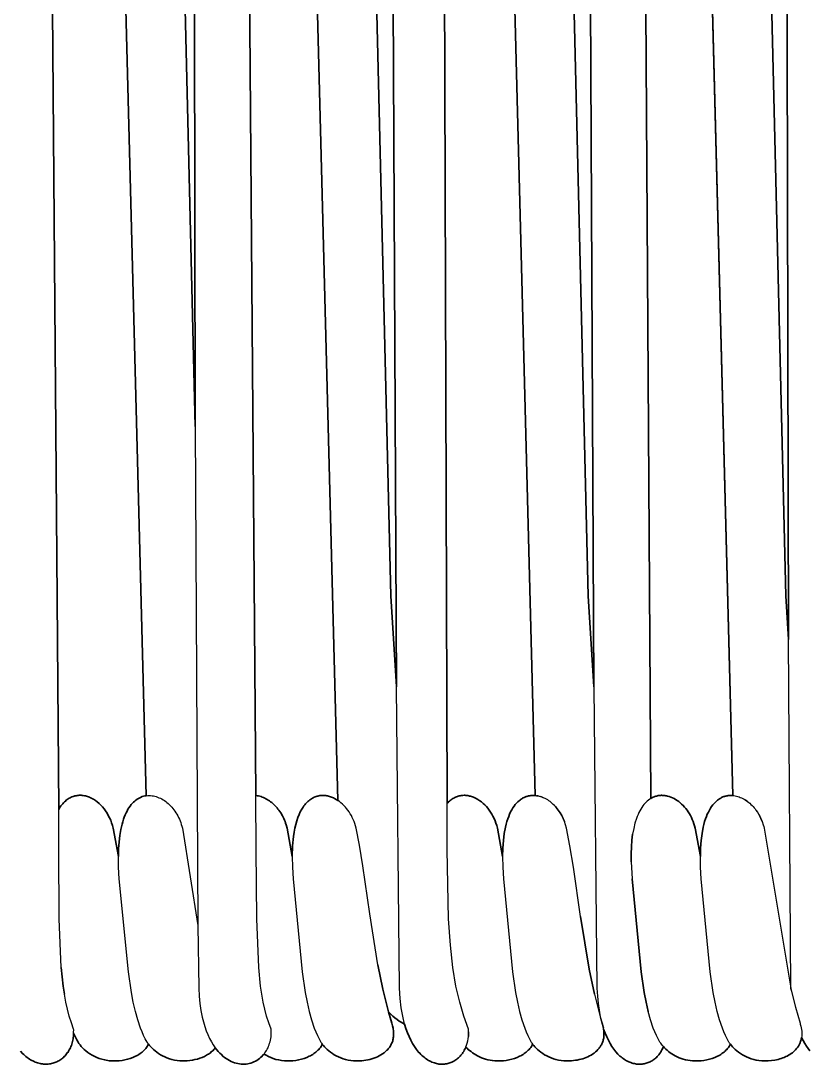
# Model space of a CAD drawing. Header units: millimetres. Extents: x 0 to 1881, y -1115 to 723.
# Drawn here: x 1230.1 to 1306, y -1089.4 to -989 of the extents above; entities that cross this region are included whole.
import ezdxf

# ---------------------------------------------------------------- set-up
doc = ezdxf.new("R2010")
doc.units = ezdxf.units.MM
doc.layers.add('Blocks', color=7, linetype='Continuous')
doc.layers.add('Blocks$Inner', color=7, linetype='Continuous', lineweight=25, true_color=0x007f00)
doc.layers.add('Blocks$Outline', color=7, linetype='Continuous', lineweight=35, true_color=0xff3f3f)

# ---------------------------------------------------------------- blocks, each defined once
blk = doc.blocks.new('PK4 Lounge Chair Top')
at = {"layer": 'Blocks$Inner'}
for p, q in [((132.32, 5.72), (142.12, -373.02)), ((90.36, -337.5), (90.59, -385.55))]:
    blk.add_line(p, q, dxfattribs=at)
for points in [[(80.86, 57.42), (90.36, -337.5), (90.21, -257.04), (89.03, -172.26), (87.07, 57.22)], [(110.52, -395.02), (110.33, -394.27), (110.18, -393.45), (110.08, -392.55), (110.02, -391.57), (109.72, -362.55), (109.23, -257.04), (107.89, 58.69), (108.03, 58.91), (108.16, 59.16), (108.29, 59.42), (108.41, 59.69), (108.52, 59.99), (108.63, 60.3), (108.83, 60.98), (109, 61.74), (109.14, 62.58), (109.25, 63.5), (109.32, 64.5), (109.69, 83.69)], [(126.18, 57.63), (128.24, -257.04), (128.73, -362.55), (129.03, -391.57), (129.08, -392.33), (129.15, -393.04), (129.24, -393.7), (129.36, -394.32), (129.55, -394.94), (129.58, -395.04), (129.64, -395.28), (129.66, -395.39)], [(111.48, 76.33), (113.88, -16.62), (123.1, -373.02), (122.96, -373.01)], [(147.48, -358.01), (147.26, -257.04), (146.08, -172.26), (144.39, 57.15), (144.25, 81.43), (144.25, 81.63), (144.27, 81.81), (144.29, 81.98), (144.33, 82.15), (144.37, 82.3), (144.4, 82.38), (144.42, 82.45), (144.45, 82.52), (144.48, 82.59), (144.52, 82.66), (144.48, 82.59), (144.45, 82.52), (144.42, 82.45), (144.4, 82.38), (144.37, 82.3)], [(85.64, -373.04), (74.27, 66.45), (74.02, 76.33), (74, 77), (74.01, 77.31), (74.03, 77.62), (74.06, 77.91), (74.1, 78.19), (74.15, 78.47), (74.21, 78.73), (74.26, 78.95), (74.32, 79.16), (74.39, 79.36), (74.46, 79.55), (74.54, 79.74)], [(132.04, 79.45), (132.04, 79.22), (132.32, 5.72), (132.99, -175.59), (134.24, -373.3), (134.12, -373.37), (134.01, -373.46), (133.89, -373.55), (133.78, -373.65), (133.67, -373.77), (133.56, -373.89)], [(92.48, 77.68), (92.45, 77.25), (92.45, 76.8), (92.46, 76.33), (93.08, 52.36), (104.1, -373.5), (103.93, -373.39), (103.75, -373.3), (103.66, -373.25), (103.57, -373.21), (103.47, -373.17), (103.38, -373.14), (103.29, -373.11), (103.2, -373.09), (103.1, -373.06), (103.01, -373.05), (102.92, -373.03), (102.82, -373.02), (102.73, -373.02), (102.63, -373.01), (102.54, -373.02)], [(73.52, -397.63), (73.73, -397.85), (73.83, -397.96), (73.94, -398.05), (74.05, -398.15), (74.16, -398.23), (74.27, -398.31), (74.38, -398.39), (74.49, -398.46), (74.6, -398.52), (74.72, -398.58), (74.83, -398.64), (74.95, -398.68), (75.06, -398.73), (75.17, -398.76), (75.29, -398.8), (75.4, -398.82), (75.52, -398.84), (75.63, -398.86), (75.74, -398.87), (75.86, -398.88), (75.97, -398.88), (76.08, -398.88), (76.19, -398.87), (76.3, -398.86), (76.41, -398.85), (76.51, -398.82), (76.62, -398.8), (76.72, -398.77), (76.82, -398.73), (76.93, -398.69), (77.02, -398.65), (77.12, -398.6), (77.22, -398.55), (77.31, -398.5), (77.4, -398.44), (77.49, -398.37), (77.57, -398.3), (77.66, -398.23), (77.74, -398.15), (77.82, -398.07), (77.89, -397.99), (77.96, -397.9), (78.03, -397.81), (78.1, -397.72), (78.16, -397.62), (78.22, -397.52), (78.28, -397.41), (78.33, -397.3), (78.38, -397.19), (78.42, -397.08), (78.46, -396.96), (78.5, -396.84), (78.53, -396.71), (78.56, -396.58), (78.58, -396.45), (78.6, -396.32), (78.62, -396.18), (78.63, -396.04), (78.63, -395.9), (78.64, -395.72), (78.65, -395.63), (78.65, -395.58), (78.64, -395.53), (78.42, -394.9), (78.22, -394.26), (78.04, -393.6), (77.89, -392.9), (77.75, -392.16), (77.63, -391.36), (77.45, -389.57), (77.26, -384.9), (77.22, -378.26), (77.2, -374.36), (75.63, -175.59)], [(128.73, -362.55), (128.21, -353.79), (118.31, 57.72), (118.21, 57.8), (118.11, 57.89), (118.01, 57.99), (117.92, 58.09), (117.82, 58.2), (117.73, 58.31), (117.54, 58.55), (117.36, 58.82), (117.19, 59.12), (117.02, 59.43), (117.19, 59.12), (117.36, 58.82), (117.54, 58.55)], [(109.72, -362.55), (109.19, -353.79), (99.3, 57.42), (99.19, 57.47), (99.07, 57.54)], [(147.75, -391.75), (147.73, -391.57), (147.48, -358.01), (147.22, -353.79), (137.34, 57.23)], [(96.77, -392.16), (96.65, -391.36), (96.47, -389.57), (96.28, -384.9), (96.23, -378.26), (96.2, -373.03), (94.65, -175.59), (93.08, 52.36)], [(113.88, -16.62), (113.98, -175.59), (114.6, -373.79)], [(78.58, -373.11), (78.48, -373.15), (78.39, -373.19), (78.29, -373.24), (78.2, -373.29), (78.11, -373.35), (78.02, -373.41), (77.93, -373.48), (77.84, -373.55), (77.75, -373.63), (77.67, -373.72), (77.59, -373.81), (77.5, -373.91), (77.42, -374.01), (77.35, -374.12), (77.27, -374.24), (77.2, -374.36)], [(77.93, -373.48), (77.84, -373.55), (77.75, -373.63)], [(79.07, -373.01), (79.17, -373), (79.27, -373), (79.17, -373), (79.07, -373.01), (78.97, -373.02), (78.87, -373.04), (78.77, -373.06), (78.68, -373.08), (78.58, -373.11), (78.48, -373.15), (78.39, -373.19)], [(79.27, -373), (79.37, -373), (79.47, -373.01), (79.57, -373.02), (79.67, -373.04), (79.77, -373.06)], [(79.57, -373.02), (79.67, -373.04), (79.77, -373.06), (79.87, -373.09), (79.96, -373.12), (80.06, -373.15), (80.16, -373.19), (80.26, -373.23), (80.35, -373.28), (80.45, -373.33), (80.54, -373.38), (80.73, -373.5), (80.91, -373.63), (81.09, -373.78), (81.26, -373.94)], [(81.72, -374.5), (81.57, -374.3), (81.42, -374.12), (81.26, -373.94), (81.09, -373.78), (80.91, -373.63), (80.73, -373.5), (80.54, -373.38), (80.35, -373.28)], [(83.97, -374.19), (84.07, -374.04), (84.18, -373.9), (84.29, -373.78), (84.4, -373.66), (84.52, -373.55), (84.63, -373.46), (84.75, -373.37), (84.88, -373.3), (85, -373.23), (85.13, -373.17), (85.25, -373.12), (85.38, -373.09), (85.51, -373.06), (85.64, -373.04), (85.78, -373.02), (85.92, -373.02), (86.05, -373.02), (86.19, -373.04), (86.33, -373.06), (86.46, -373.09), (86.6, -373.13)], [(84.88, -373.3), (85, -373.23), (85.13, -373.17), (85.19, -373.15), (85.25, -373.12)], [(86.33, -373.06), (86.46, -373.09), (86.6, -373.13), (86.73, -373.17), (86.86, -373.23), (87, -373.29), (87.13, -373.35), (87.26, -373.43), (87.38, -373.51)], [(87.13, -373.35), (87.26, -373.43), (87.38, -373.51), (87.51, -373.6), (87.63, -373.7), (87.75, -373.8), (87.87, -373.91), (87.98, -374.02), (88.09, -374.14), (88.2, -374.27), (88.3, -374.4), (88.4, -374.53), (88.49, -374.68), (88.58, -374.82), (88.66, -374.97), (88.74, -375.13), (88.82, -375.29), (88.89, -375.46), (88.95, -375.63), (89.01, -375.8)], [(96.2, -373.03), (96.33, -373.04), (96.45, -373.06), (96.57, -373.09), (96.69, -373.13), (96.81, -373.17), (96.93, -373.22), (97.04, -373.27), (97.16, -373.33), (97.28, -373.39), (97.39, -373.46), (97.5, -373.54), (97.61, -373.62), (97.72, -373.7), (97.61, -373.62), (97.5, -373.54)], [(96.69, -373.13), (96.57, -373.09), (96.45, -373.06)], [(97.16, -373.33), (97.04, -373.27), (96.93, -373.22)], [(102.92, -373.03), (102.82, -373.02), (102.73, -373.02), (102.63, -373.01), (102.54, -373.02), (102.45, -373.02), (102.36, -373.03), (102.26, -373.05), (102.17, -373.07), (102.08, -373.09), (101.99, -373.12), (101.9, -373.15), (101.81, -373.19), (101.72, -373.23), (101.63, -373.28), (101.55, -373.33), (101.46, -373.39), (101.38, -373.45), (101.29, -373.52), (101.21, -373.59), (101.13, -373.67), (101.05, -373.75), (100.97, -373.83), (100.9, -373.93), (100.82, -374.02), (100.75, -374.13), (100.61, -374.35), (100.47, -374.59), (100.35, -374.86), (100.23, -375.15)], [(103.2, -373.09), (103.1, -373.06), (103.01, -373.05)], [(105.17, -374.6), (105.06, -374.44), (104.93, -374.28), (104.81, -374.13), (104.67, -373.99), (104.54, -373.85), (104.39, -373.73), (104.25, -373.61), (104.1, -373.5)], [(107.95, -389.31), (108.42, -391.67), (108.96, -393.85), (109.18, -394.07), (109.39, -394.27), (109.59, -394.44), (109.79, -394.6), (109.98, -394.73), (110.17, -394.84), (110.35, -394.94), (110.52, -395.02), (110.65, -395.45), (110.79, -395.86), (110.95, -396.23), (111.12, -396.58), (111.29, -396.9), (111.47, -397.2), (111.67, -397.47), (111.87, -397.72), (111.97, -397.83), (112.07, -397.94), (112.17, -398.04), (112.28, -398.13), (112.39, -398.22), (112.49, -398.31), (112.6, -398.38), (112.71, -398.46), (112.82, -398.52), (112.93, -398.58), (113.04, -398.64), (113.15, -398.69), (113.27, -398.73), (113.38, -398.77), (113.49, -398.8), (113.6, -398.83), (113.71, -398.85), (113.82, -398.87), (113.93, -398.88), (114.04, -398.88), (114.15, -398.89), (114.26, -398.88), (114.36, -398.87), (114.47, -398.86), (114.58, -398.84), (114.68, -398.82), (114.78, -398.79), (114.88, -398.76), (114.98, -398.72), (115.08, -398.68), (115.18, -398.64), (115.27, -398.59), (115.36, -398.53), (115.45, -398.47), (115.54, -398.41), (115.62, -398.34), (115.71, -398.27), (115.79, -398.19), (115.86, -398.11), (115.94, -398.03), (116.01, -397.94), (116.08, -397.85), (116.14, -397.76), (116.21, -397.66), (116.26, -397.55), (116.32, -397.45), (116.37, -397.34), (116.42, -397.22), (116.49, -397.04), (116.55, -396.85), (116.6, -396.65), (116.64, -396.44), (116.66, -396.22), (116.68, -396), (116.68, -395.77), (116.67, -395.53), (116.22, -394.26), (115.82, -392.9), (115.46, -391.36), (115.17, -389.57), (114.93, -387.44), (114.76, -384.9), (114.61, -378.26), (114.6, -373.79), (114.68, -373.71), (114.76, -373.63), (114.84, -373.56), (114.92, -373.49), (115, -373.42)], [(115.6, -373.11), (115.51, -373.14), (115.43, -373.18), (115.34, -373.22), (115.25, -373.26), (115.17, -373.31), (115.08, -373.36), (115, -373.42), (114.92, -373.49), (114.84, -373.56), (114.76, -373.63), (114.68, -373.71)], [(115.43, -373.18), (115.51, -373.14), (115.6, -373.11), (115.69, -373.08), (115.78, -373.06), (115.87, -373.04), (115.96, -373.02), (116.05, -373.01), (116.14, -373.01), (116.24, -373), (116.33, -373), (116.42, -373.01), (116.51, -373.02), (116.6, -373.03), (116.69, -373.05), (116.78, -373.07), (116.87, -373.09), (116.97, -373.12)], [(116.51, -373.02), (116.6, -373.03), (116.69, -373.05)], [(119.39, -375.92), (119.31, -375.68), (119.23, -375.45), (119.13, -375.23), (119.03, -375.02), (118.92, -374.81), (118.8, -374.62), (118.67, -374.43), (118.53, -374.25), (118.39, -374.08), (118.24, -373.93), (118.08, -373.78), (117.92, -373.64), (117.75, -373.52), (117.58, -373.41), (117.41, -373.31), (117.23, -373.22), (117.15, -373.19), (117.06, -373.15), (116.97, -373.12), (116.87, -373.09), (116.78, -373.07)], [(117.06, -373.15), (117.23, -373.22), (117.41, -373.31)], [(120.94, -374.22), (121.06, -374.06), (121.17, -373.9), (121.29, -373.76), (121.42, -373.64), (121.55, -373.52), (121.61, -373.47), (121.68, -373.42), (121.75, -373.37), (121.81, -373.33), (121.88, -373.29), (121.81, -373.33), (121.68, -373.42)], [(122.09, -373.18), (122.02, -373.21), (121.95, -373.25), (122.02, -373.21), (122.09, -373.18), (122.16, -373.15), (122.23, -373.13), (122.3, -373.1), (122.37, -373.08), (122.45, -373.06), (122.52, -373.05), (122.59, -373.04), (122.66, -373.03), (122.74, -373.02), (122.81, -373.02), (122.88, -373.01), (122.96, -373.01), (123.03, -373.02), (123.1, -373.02), (123.23, -373.04), (123.35, -373.06), (123.47, -373.09), (123.35, -373.06), (123.23, -373.04)], [(123.47, -373.09), (123.59, -373.12), (123.71, -373.16), (123.83, -373.21)], [(124.94, -373.98), (125.04, -374.09), (124.94, -373.98), (124.84, -373.88), (124.74, -373.79), (124.63, -373.7), (124.52, -373.61), (124.41, -373.53), (124.3, -373.45), (124.18, -373.38), (124.07, -373.32), (123.95, -373.26), (123.83, -373.21), (123.71, -373.16), (123.59, -373.12)], [(124.41, -373.53), (124.3, -373.45), (124.18, -373.38)], [(133.78, -373.65), (133.67, -373.77), (133.56, -373.89), (133.46, -374.02), (133.36, -374.16), (133.26, -374.32), (133.17, -374.48), (133.08, -374.66), (133, -374.84), (132.92, -375.04), (132.84, -375.24), (132.7, -375.69), (132.58, -376.19), (132.48, -376.73), (132.41, -377.32), (132.36, -377.96), (132.33, -378.65), (132.34, -379.39), (132.43, -381.03), (133.3, -389.99), (133.6, -391.98), (133.77, -392.92), (133.97, -393.8), (133.77, -392.92), (133.6, -391.98), (133.3, -389.99), (132.43, -381.03)], [(134.55, -373.14), (134.47, -373.18), (134.39, -373.21), (134.32, -373.25), (134.24, -373.3), (134.12, -373.37), (134.01, -373.46)], [(135.43, -373.01), (135.35, -373.01), (135.27, -373), (135.18, -373.01), (135.1, -373.01), (135.02, -373.02), (134.94, -373.03), (134.86, -373.05), (134.78, -373.07), (134.71, -373.09), (134.63, -373.12), (134.55, -373.14), (134.47, -373.18), (134.39, -373.21), (134.32, -373.25)], [(136.15, -373.17), (135.99, -373.12), (135.83, -373.07), (135.75, -373.05), (135.67, -373.04), (135.59, -373.02), (135.51, -373.02), (135.43, -373.01), (135.35, -373.01), (135.27, -373)], [(137.06, -373.72), (136.92, -373.61), (136.77, -373.5), (136.62, -373.4), (136.47, -373.32), (136.31, -373.24), (136.15, -373.17), (135.99, -373.12), (135.83, -373.07)], [(136.77, -373.5), (136.92, -373.61), (137.06, -373.72), (137.2, -373.85), (137.34, -373.98), (137.47, -374.13), (137.6, -374.28), (137.72, -374.44), (137.83, -374.6), (137.94, -374.77), (138.04, -374.95), (138.14, -375.14), (138.22, -375.33), (138.3, -375.53), (138.38, -375.74), (138.44, -375.95), (138.49, -376.16), (139, -378.89)], [(139.87, -374.42), (139.98, -374.24), (140.09, -374.08), (140.21, -373.92), (140.33, -373.78), (140.39, -373.71), (140.45, -373.65), (140.58, -373.53), (140.64, -373.48), (140.71, -373.43), (140.77, -373.38), (140.84, -373.34), (140.91, -373.3)], [(140.33, -373.78), (140.45, -373.65), (140.58, -373.53), (140.64, -373.48), (140.71, -373.43), (140.77, -373.38), (140.84, -373.34), (140.91, -373.3), (140.97, -373.26), (141.04, -373.22), (141.11, -373.19), (141.18, -373.16), (141.25, -373.13), (141.32, -373.11), (141.39, -373.09), (141.47, -373.07), (141.54, -373.05), (141.61, -373.04), (141.68, -373.03), (141.75, -373.02), (141.83, -373.02), (141.9, -373.01), (141.97, -373.01)], [(141.47, -373.07), (141.54, -373.05), (141.61, -373.04), (141.68, -373.03), (141.83, -373.02), (141.9, -373.01), (141.97, -373.01), (142.12, -373.02), (142.24, -373.03), (142.36, -373.05), (142.49, -373.08), (142.61, -373.11), (142.73, -373.15), (142.85, -373.2), (142.97, -373.25), (143.09, -373.31), (143.21, -373.37), (143.32, -373.44), (143.44, -373.52), (143.55, -373.6), (143.66, -373.68), (143.77, -373.77), (143.87, -373.87), (143.98, -373.97), (144.08, -374.08), (144.17, -374.19), (144.27, -374.3), (144.36, -374.42), (144.53, -374.67), (144.61, -374.81), (144.69, -374.94), (144.76, -375.08), (144.83, -375.23), (144.9, -375.37), (144.96, -375.53), (144.83, -375.23), (144.69, -374.94)], [(142.61, -373.11), (142.73, -373.15), (142.85, -373.2), (142.97, -373.25)], [(143.55, -373.6), (143.44, -373.52), (143.32, -373.44)], [(82.95, -378.89), (82.45, -376.16), (82.38, -375.9), (82.3, -375.64), (82.21, -375.39), (82.1, -375.16), (81.98, -374.93), (81.86, -374.71), (81.72, -374.5), (81.57, -374.3), (81.42, -374.12)], [(92.28, -397.31), (92.21, -397.4), (92.14, -397.48), (92.07, -397.56), (91.99, -397.64), (91.9, -397.71), (91.81, -397.78), (91.72, -397.85), (91.63, -397.91), (91.53, -397.97), (91.43, -398.03), (91.23, -398.14), (91.01, -398.23), (90.79, -398.32), (90.56, -398.39), (90.32, -398.45), (90.08, -398.5), (89.84, -398.53), (89.59, -398.56), (89.35, -398.57), (89.11, -398.57), (88.86, -398.56), (88.6, -398.53), (88.34, -398.49), (88.09, -398.43), (87.86, -398.36), (87.63, -398.28), (87.41, -398.19), (87.2, -398.09), (87, -397.98), (86.82, -397.86), (86.64, -397.74), (86.48, -397.61), (86.33, -397.48), (86.19, -397.34), (86.07, -397.21), (85.95, -397.08), (85.85, -396.95), (85.78, -396.85), (85.75, -396.8), (85.72, -396.76), (85.54, -396.44), (85.38, -396.11), (85.23, -395.77), (85.08, -395.41), (84.82, -394.63), (84.59, -393.8), (84.38, -392.92), (84.21, -391.98), (83.92, -389.99), (83.04, -381.03), (82.97, -379.91), (82.95, -378.89), (82.97, -378.16), (83.02, -377.49), (83.09, -376.87), (83.18, -376.3), (83.3, -375.78), (83.37, -375.54), (83.44, -375.31), (83.52, -375.1), (83.6, -374.89), (83.69, -374.7), (83.78, -374.52)], [(83.6, -374.89), (83.69, -374.7), (83.78, -374.52), (83.87, -374.35), (83.97, -374.19), (84.07, -374.04), (84.18, -373.9)], [(98.58, -374.69), (98.41, -374.44), (98.32, -374.32), (98.23, -374.21), (98.13, -374.1), (98.03, -373.99), (97.93, -373.89), (97.83, -373.8), (97.72, -373.7)], [(99.69, -378.89), (99.19, -376.16), (99.1, -375.84), (99.05, -375.68), (99, -375.53), (98.94, -375.38), (98.87, -375.24), (98.74, -374.96), (98.58, -374.69), (98.5, -374.56), (98.41, -374.44), (98.32, -374.32), (98.23, -374.21)], [(100.47, -374.59), (100.35, -374.86), (100.23, -375.15), (100.13, -375.47), (100.03, -375.8), (99.95, -376.17), (99.87, -376.56), (99.81, -376.97), (99.72, -377.87), (99.69, -378.89), (99.71, -379.91), (99.78, -381.03), (100.65, -389.99), (100.94, -391.98), (101.12, -392.92), (101.32, -393.8)], [(99.78, -381.03), (100.65, -389.99), (100.94, -391.98), (101.12, -392.92), (101.32, -393.8), (101.55, -394.63), (101.82, -395.41), (101.96, -395.77), (102.12, -396.11), (102.28, -396.44), (102.46, -396.76), (102.48, -396.8), (102.52, -396.85), (102.59, -396.95), (102.69, -397.08), (102.8, -397.21), (102.93, -397.34), (103.07, -397.48), (103.22, -397.61), (103.38, -397.74), (103.56, -397.86), (103.74, -397.98), (103.94, -398.09), (104.15, -398.19), (104.36, -398.28), (104.59, -398.36), (104.83, -398.43), (105.08, -398.49), (105.33, -398.53), (105.6, -398.56), (105.8, -398.57), (105.99, -398.57), (106.19, -398.56), (106.39, -398.55), (106.59, -398.53), (106.78, -398.5), (106.98, -398.47), (107.17, -398.42), (107.36, -398.37), (107.55, -398.31), (107.73, -398.24), (107.91, -398.17), (108.08, -398.09), (108.24, -398), (108.4, -397.9), (108.55, -397.79), (108.69, -397.67), (108.75, -397.61), (108.82, -397.55), (108.88, -397.49), (108.94, -397.42), (108.99, -397.35), (109.05, -397.28), (109.1, -397.21), (109.15, -397.13), (109.19, -397.05), (109.23, -396.97), (109.27, -396.89), (109.31, -396.81), (109.34, -396.72), (109.37, -396.64), (109.39, -396.55), (109.41, -396.45), (109.43, -396.36), (109.45, -396.26), (109.46, -396.17), (109.46, -396.06), (109.46, -395.96), (109.46, -395.86), (109.46, -395.75), (109.45, -395.64), (109.43, -395.53), (109.41, -395.42), (109.36, -395.18), (109.29, -394.94), (108.96, -393.85), (108.42, -391.67), (107.95, -389.31), (107.16, -384.4), (106.49, -379.79), (106.17, -377.81), (105.84, -376.16), (105.79, -375.94), (105.72, -375.73), (105.65, -375.53), (105.57, -375.33), (105.48, -375.14), (105.39, -374.95), (105.28, -374.77), (105.17, -374.6), (105.06, -374.44), (104.93, -374.28)], [(100.75, -374.13), (100.68, -374.24), (100.61, -374.35)], [(120.73, -374.6), (120.84, -374.41), (120.94, -374.22), (120.84, -374.41), (120.73, -374.6), (120.63, -374.81), (120.54, -375.03), (120.45, -375.27), (120.37, -375.52), (120.3, -375.78), (120.23, -376.07), (120.11, -376.67), (120.03, -377.35)], [(127.46, -384.68), (126.77, -379.92), (126.44, -377.87), (126.1, -376.16), (126.02, -375.84), (125.91, -375.53), (125.85, -375.38), (125.79, -375.23), (125.72, -375.09), (125.65, -374.95), (125.49, -374.68), (125.41, -374.56), (125.32, -374.43), (125.14, -374.2), (125.04, -374.09), (125.14, -374.2), (125.23, -374.31), (125.32, -374.43), (125.49, -374.68), (125.65, -374.95), (125.79, -375.23), (125.91, -375.53)], [(137.2, -373.85), (137.34, -373.98), (137.47, -374.13)], [(140.63, -393.8), (140.43, -392.92), (140.25, -391.98), (139.96, -389.99), (139.09, -381.03), (139.02, -379.91), (139, -378.89), (139.02, -378.09), (139.07, -377.36), (139.16, -376.69), (139.27, -376.08), (139.34, -375.8), (139.41, -375.53), (139.49, -375.28), (139.58, -375.05), (139.67, -374.83), (139.77, -374.62), (139.87, -374.42), (139.98, -374.24), (140.09, -374.08)], [(144.36, -374.42), (144.45, -374.55), (144.53, -374.67)], [(88.66, -374.97), (88.74, -375.13), (88.82, -375.29)], [(88.89, -375.46), (88.95, -375.63), (89.01, -375.8), (89.06, -375.98), (89.11, -376.16), (90.59, -385.55), (90.69, -391.57), (90.73, -392.34), (90.8, -393.05), (90.9, -393.72), (91.03, -394.35)], [(98.74, -374.96), (98.88, -375.24), (99, -375.53), (99.1, -375.84)], [(119.95, -378.89), (119.45, -376.16), (119.39, -375.92), (119.31, -375.68), (119.23, -375.45)], [(144.96, -375.53), (145.06, -375.84), (145.11, -376), (145.15, -376.16), (147.75, -391.75), (148.15, -393.41), (148.6, -394.94), (148.63, -395.05), (148.67, -395.23), (148.71, -395.4), (148.74, -395.56), (148.76, -395.72), (148.77, -395.88), (148.77, -396.03), (148.76, -396.18), (148.74, -396.32), (148.71, -396.47), (148.7, -396.54), (148.68, -396.62), (148.65, -396.69), (148.63, -396.76), (148.6, -396.82), (148.58, -396.89), (148.51, -397.02), (148.44, -397.15), (148.36, -397.27), (148.27, -397.38), (148.18, -397.49), (148.08, -397.59), (147.97, -397.69), (147.86, -397.78), (147.74, -397.87), (147.62, -397.95), (147.49, -398.03), (147.36, -398.1), (147.22, -398.16), (147.08, -398.23), (146.94, -398.28), (146.79, -398.33), (146.64, -398.38), (146.49, -398.42), (146.17, -398.49), (145.86, -398.53), (145.54, -398.56), (145.22, -398.57), (144.91, -398.56), (144.64, -398.53), (144.39, -398.49), (144.14, -398.43), (143.9, -398.36), (143.67, -398.28), (143.45, -398.19), (143.25, -398.09), (143.05, -397.98), (142.86, -397.86), (142.69, -397.74), (142.53, -397.61), (142.37, -397.48), (142.24, -397.34), (142.11, -397.21), (142, -397.08), (141.9, -396.95), (141.82, -396.85), (141.79, -396.8), (141.76, -396.76), (141.59, -396.44), (141.42, -396.11), (141.27, -395.77), (141.12, -395.41), (140.86, -394.63), (140.63, -393.8), (140.43, -392.92), (140.25, -391.98), (139.96, -389.99), (139.09, -381.03)], [(120.23, -376.07), (120.11, -376.67), (120.03, -377.35), (119.97, -378.08), (119.95, -378.89), (119.97, -379.91), (120.04, -381.03), (120.91, -389.99), (121.2, -391.98), (121.38, -392.92), (121.58, -393.8), (121.81, -394.63), (122.08, -395.41), (122.22, -395.77), (122.38, -396.11), (122.54, -396.44), (122.72, -396.76), (122.75, -396.8), (122.78, -396.85), (122.85, -396.95), (122.95, -397.08), (123.06, -397.21), (123.19, -397.34), (123.33, -397.48), (123.48, -397.61), (123.64, -397.74), (123.82, -397.86), (124, -397.98), (124.2, -398.09), (124.41, -398.19), (124.62, -398.28), (124.85, -398.36), (125.09, -398.43), (125.34, -398.49), (125.6, -398.53), (125.86, -398.56), (126.04, -398.57), (126.22, -398.57), (126.41, -398.57), (126.59, -398.56), (126.77, -398.54), (126.96, -398.51), (127.14, -398.49), (127.32, -398.45), (127.49, -398.41), (127.67, -398.36), (127.84, -398.3), (128.01, -398.24), (128.17, -398.17), (128.33, -398.09), (128.48, -398.01), (128.62, -397.92), (128.76, -397.82), (128.89, -397.71), (129.02, -397.6), (129.13, -397.48), (129.19, -397.42), (129.24, -397.36), (129.29, -397.29), (129.34, -397.23), (129.38, -397.16), (129.43, -397.09), (129.47, -397.02), (129.5, -396.94), (129.54, -396.86), (129.57, -396.79), (129.6, -396.71), (129.63, -396.63), (129.65, -396.54), (129.67, -396.46), (129.69, -396.37), (129.7, -396.28), (129.71, -396.19), (129.72, -396.1), (129.72, -396), (129.72, -395.91), (129.72, -395.81), (129.71, -395.71), (129.68, -395.51), (129.66, -395.39), (129.64, -395.28), (129.58, -395.04), (129.53, -395.02)], [(132.34, -379.39), (132.33, -378.65), (132.36, -377.96), (132.41, -377.32), (132.48, -376.73)], [(84.59, -393.8), (84.38, -392.92), (84.21, -391.98), (83.92, -389.99), (83.04, -381.03)], [(120.04, -381.03), (120.91, -389.99), (121.2, -391.98), (121.38, -392.92), (121.58, -393.8)], [(128.79, -392.13), (128.29, -389.73), (127.46, -384.68), (128.29, -389.73), (128.79, -392.13), (129.36, -394.32), (129.53, -395.02), (129.68, -395.51), (129.82, -395.89), (129.98, -396.25), (130.14, -396.59), (130.31, -396.9), (130.48, -397.19), (130.67, -397.45), (130.86, -397.69), (131.06, -397.91), (131.16, -398.01), (131.26, -398.1), (131.37, -398.19), (131.47, -398.27), (131.57, -398.35), (131.68, -398.42), (131.79, -398.49), (131.89, -398.55), (132, -398.61), (132.11, -398.66), (132.21, -398.7), (132.32, -398.74), (132.43, -398.78), (132.54, -398.81), (132.65, -398.83), (132.75, -398.85), (132.86, -398.87), (132.97, -398.88), (133.07, -398.89), (133.18, -398.89), (133.28, -398.88), (133.39, -398.87), (133.49, -398.86), (133.59, -398.84), (133.69, -398.82), (133.79, -398.8), (133.89, -398.77), (133.98, -398.73), (134.08, -398.69), (134.17, -398.65), (134.26, -398.6), (134.35, -398.55), (134.44, -398.49), (134.53, -398.43), (134.61, -398.37), (134.69, -398.3), (134.77, -398.23), (134.84, -398.15), (134.92, -398.07), (134.99, -397.99), (135.06, -397.9), (135.12, -397.81), (135.18, -397.72), (135.24, -397.62), (135.3, -397.52), (135.35, -397.42), (135.4, -397.31), (135.45, -397.2), (135.35, -397.09), (135.26, -396.97), (135.18, -396.86), (135.14, -396.81), (135.11, -396.76), (134.93, -396.44), (134.77, -396.11), (134.61, -395.77), (134.47, -395.41), (134.21, -394.63), (133.97, -393.8)], [(115.82, -392.9), (115.46, -391.36), (115.17, -389.57), (114.93, -387.44), (114.76, -384.9)], [(77.45, -389.57), (77.63, -391.36), (77.75, -392.16)], [(97.06, -397.8), (97.14, -397.68), (97.22, -397.56), (97.29, -397.43), (97.36, -397.3), (97.42, -397.16), (97.47, -397.02), (97.52, -396.87), (97.56, -396.72), (97.6, -396.56), (97.62, -396.4), (97.65, -396.24), (97.66, -396.07), (97.67, -395.89), (97.67, -395.72), (97.66, -395.53), (97.43, -394.9), (97.23, -394.26), (97.06, -393.6), (96.9, -392.9), (96.77, -392.16), (96.65, -391.36), (96.47, -389.57)], [(110.33, -394.27), (110.18, -393.45), (110.08, -392.55), (110.02, -391.57)], [(90.8, -393.05), (90.9, -393.72), (91.03, -394.35), (91.14, -394.81), (91.27, -395.25), (91.41, -395.66), (91.57, -396.04), (91.73, -396.4), (91.91, -396.73), (92.09, -397.03), (92.28, -397.31), (92.42, -397.5), (92.57, -397.67), (92.72, -397.83), (92.87, -397.97), (93.02, -398.11), (93.18, -398.23), (93.33, -398.35), (93.49, -398.45), (93.65, -398.54), (93.81, -398.62), (93.98, -398.69), (94.14, -398.75), (94.3, -398.79), (94.46, -398.83), (94.62, -398.86), (94.78, -398.88), (94.94, -398.88), (95.1, -398.88), (95.26, -398.87), (95.41, -398.85), (95.56, -398.82), (95.71, -398.78), (95.86, -398.73), (96, -398.67), (96.14, -398.6), (96.27, -398.53), (96.4, -398.44), (96.53, -398.35), (96.65, -398.25), (96.76, -398.15), (96.87, -398.03), (96.98, -397.91), (97.06, -397.8), (97.14, -397.68), (97.22, -397.56)], [(148.74, -396.32), (148.89, -396.61), (149.05, -396.88), (149.21, -397.14), (149.38, -397.38), (149.55, -397.59)], [(78.63, -395.9), (78.84, -396.34), (78.95, -396.55), (79.06, -396.76), (79.11, -396.82), (79.15, -396.89), (79.26, -397.03), (79.38, -397.18), (79.51, -397.33), (79.66, -397.47), (79.83, -397.61), (80.01, -397.75), (80.2, -397.89), (80.41, -398.01), (80.63, -398.13), (80.87, -398.24), (81.11, -398.33), (81.37, -398.41), (81.64, -398.48), (81.78, -398.51), (81.92, -398.53), (82.06, -398.55), (82.21, -398.56), (82.48, -398.57), (82.75, -398.57), (83.03, -398.55), (83.3, -398.52), (83.57, -398.47), (83.84, -398.41), (84.1, -398.33), (84.35, -398.24), (84.59, -398.13), (84.71, -398.07), (84.82, -398.01), (84.93, -397.94), (85.04, -397.87), (85.14, -397.8), (85.24, -397.72), (85.33, -397.64), (85.42, -397.55), (85.51, -397.46), (85.59, -397.37), (85.66, -397.27), (85.73, -397.17), (85.79, -397.06), (85.85, -396.95)], [(116.68, -395.77), (116.68, -396), (116.66, -396.22)], [(96.98, -397.91), (97.18, -398.03), (97.4, -398.14), (97.63, -398.25), (97.87, -398.34), (98.12, -398.42), (98.39, -398.48), (98.66, -398.53), (98.95, -398.56), (99.22, -398.57), (99.49, -398.57), (99.76, -398.55), (100.04, -398.52), (100.31, -398.47), (100.58, -398.41), (100.84, -398.33), (101.09, -398.24), (101.33, -398.13), (101.45, -398.07), (101.56, -398.01), (101.67, -397.94), (101.77, -397.87), (101.88, -397.8), (101.98, -397.72), (102.07, -397.64), (102.16, -397.55), (102.24, -397.46), (102.32, -397.37), (102.4, -397.27), (102.47, -397.17), (102.53, -397.06), (102.59, -396.95)], [(116.42, -397.22), (116.53, -397.34), (116.65, -397.46), (116.78, -397.57), (116.92, -397.68), (117.06, -397.79), (117.22, -397.9), (117.38, -398), (117.55, -398.09), (117.73, -398.18), (117.92, -398.26), (118.12, -398.34), (118.32, -398.4), (118.53, -398.46), (118.75, -398.5), (118.97, -398.54), (119.21, -398.56), (119.48, -398.57), (119.75, -398.57), (120.03, -398.55), (120.3, -398.52), (120.57, -398.47), (120.84, -398.41), (121.1, -398.33), (121.35, -398.24), (121.59, -398.13), (121.71, -398.07), (121.82, -398.01), (121.93, -397.94), (122.04, -397.87), (122.14, -397.8), (122.24, -397.72), (122.33, -397.64), (122.42, -397.55), (122.5, -397.46), (122.58, -397.37), (122.66, -397.27), (122.73, -397.17), (122.79, -397.06), (122.85, -396.95)], [(135.45, -397.2), (135.56, -397.32), (135.68, -397.44), (135.8, -397.55), (135.94, -397.66), (136.09, -397.78), (136.25, -397.88), (136.41, -397.99), (136.58, -398.08), (136.77, -398.17), (136.96, -398.26), (137.15, -398.33), (137.36, -398.4), (137.57, -398.46), (137.79, -398.5), (138.02, -398.54), (138.25, -398.56), (138.52, -398.57), (138.8, -398.57), (139.07, -398.55), (139.35, -398.52), (139.62, -398.47), (139.88, -398.41), (140.14, -398.33), (140.39, -398.24), (140.64, -398.13), (140.75, -398.07), (140.87, -398.01), (140.98, -397.94), (141.08, -397.87), (141.18, -397.8), (141.28, -397.72), (141.38, -397.64), (141.47, -397.55), (141.55, -397.46), (141.63, -397.37), (141.71, -397.27), (141.77, -397.17), (141.84, -397.06), (141.9, -396.95)]]:
    blk.add_lwpolyline(points, dxfattribs=at)
at = {"layer": 'Blocks$Outline'}
for points in [[(149.55, -397.59), (149.38, -397.38), (149.21, -397.14), (149.05, -396.88), (148.89, -396.61), (148.74, -396.32), (148.71, -396.47), (148.7, -396.54), (148.68, -396.62), (148.65, -396.69), (148.63, -396.76), (148.6, -396.82), (148.58, -396.89), (148.51, -397.02), (148.44, -397.15), (148.36, -397.27), (148.27, -397.38), (148.18, -397.49), (148.08, -397.59), (147.97, -397.69), (147.86, -397.78), (147.74, -397.87), (147.62, -397.95), (147.49, -398.03), (147.36, -398.1), (147.22, -398.16), (147.08, -398.23), (146.94, -398.28), (146.79, -398.33), (146.64, -398.38), (146.49, -398.42), (146.17, -398.49), (145.86, -398.53), (145.54, -398.56), (145.22, -398.57), (144.91, -398.56), (144.64, -398.53), (144.39, -398.49), (144.14, -398.43), (143.9, -398.36), (143.67, -398.28), (143.45, -398.19), (143.25, -398.09), (143.05, -397.98), (142.86, -397.86), (142.69, -397.74), (142.53, -397.61), (142.37, -397.48), (142.24, -397.34), (142.11, -397.21), (142, -397.08), (141.9, -396.95), (141.84, -397.06), (141.77, -397.17), (141.71, -397.27), (141.63, -397.37), (141.55, -397.46), (141.47, -397.55), (141.38, -397.64), (141.28, -397.72), (141.18, -397.8), (141.08, -397.87), (140.98, -397.94), (140.87, -398.01), (140.75, -398.07), (140.64, -398.13), (140.39, -398.24), (140.14, -398.33), (139.88, -398.41), (139.62, -398.47), (139.35, -398.52), (139.07, -398.55), (138.8, -398.57), (138.52, -398.57), (138.25, -398.56), (138.02, -398.54), (137.79, -398.5), (137.57, -398.46), (137.36, -398.4), (137.15, -398.33), (136.96, -398.26), (136.77, -398.17), (136.58, -398.08), (136.41, -397.99), (136.25, -397.88), (136.09, -397.78), (135.94, -397.66), (135.8, -397.55), (135.68, -397.44), (135.56, -397.32), (135.45, -397.2), (135.4, -397.31), (135.35, -397.42), (135.3, -397.52), (135.24, -397.62), (135.18, -397.72), (135.12, -397.81), (135.06, -397.9), (134.99, -397.99), (134.92, -398.07), (134.84, -398.15), (134.77, -398.23), (134.69, -398.3), (134.61, -398.37), (134.53, -398.43), (134.44, -398.49), (134.35, -398.55), (134.26, -398.6), (134.17, -398.65), (134.08, -398.69), (133.98, -398.73), (133.89, -398.77), (133.79, -398.8), (133.69, -398.82), (133.59, -398.84), (133.49, -398.86), (133.39, -398.87), (133.28, -398.88), (133.18, -398.89), (133.07, -398.89), (132.97, -398.88), (132.86, -398.87), (132.75, -398.85), (132.65, -398.83), (132.54, -398.81), (132.43, -398.78), (132.32, -398.74), (132.21, -398.7), (132.11, -398.66), (132, -398.61), (131.89, -398.55), (131.79, -398.49), (131.68, -398.42), (131.57, -398.35), (131.47, -398.27), (131.37, -398.19), (131.26, -398.1), (131.16, -398.01), (131.06, -397.91), (130.86, -397.69), (130.67, -397.45), (130.48, -397.19), (130.31, -396.9), (130.14, -396.59), (129.98, -396.25), (129.82, -395.89), (129.68, -395.51), (129.71, -395.71), (129.72, -395.81), (129.72, -395.91), (129.72, -396), (129.72, -396.1), (129.71, -396.19), (129.7, -396.28), (129.69, -396.37), (129.67, -396.46), (129.65, -396.54), (129.63, -396.63), (129.6, -396.71), (129.57, -396.79), (129.54, -396.86), (129.5, -396.94), (129.47, -397.02), (129.43, -397.09), (129.38, -397.16), (129.34, -397.23), (129.29, -397.29), (129.24, -397.36), (129.19, -397.42), (129.13, -397.48), (129.02, -397.6), (128.89, -397.71), (128.76, -397.82), (128.62, -397.92), (128.48, -398.01), (128.33, -398.09), (128.17, -398.17), (128.01, -398.24), (127.84, -398.3), (127.67, -398.36), (127.49, -398.41), (127.32, -398.45), (127.14, -398.49), (126.96, -398.51), (126.77, -398.54), (126.59, -398.56), (126.41, -398.57), (126.22, -398.57), (126.04, -398.57), (125.86, -398.56), (125.6, -398.53), (125.34, -398.49), (125.09, -398.43), (124.85, -398.36), (124.62, -398.28), (124.41, -398.19), (124.2, -398.09), (124, -397.98), (123.82, -397.86), (123.64, -397.74), (123.48, -397.61), (123.33, -397.48), (123.19, -397.34), (123.06, -397.21), (122.95, -397.08), (122.85, -396.95), (122.79, -397.06), (122.73, -397.17), (122.66, -397.27), (122.58, -397.37), (122.5, -397.46), (122.42, -397.55), (122.33, -397.64), (122.24, -397.72), (122.14, -397.8), (122.04, -397.87), (121.93, -397.94), (121.82, -398.01), (121.71, -398.07), (121.59, -398.13), (121.35, -398.24), (121.1, -398.33), (120.84, -398.41), (120.57, -398.47), (120.3, -398.52), (120.03, -398.55), (119.75, -398.57), (119.48, -398.57), (119.21, -398.56), (118.97, -398.54), (118.75, -398.5), (118.53, -398.46), (118.32, -398.4), (118.12, -398.34), (117.92, -398.26), (117.73, -398.18), (117.55, -398.09), (117.38, -398), (117.22, -397.9), (117.06, -397.79), (116.92, -397.68), (116.78, -397.57), (116.65, -397.46), (116.53, -397.34), (116.42, -397.22), (116.37, -397.34), (116.32, -397.45), (116.26, -397.55), (116.21, -397.66), (116.14, -397.76), (116.08, -397.85), (116.01, -397.94), (115.94, -398.03), (115.86, -398.11), (115.79, -398.19), (115.71, -398.27), (115.62, -398.34), (115.54, -398.41), (115.45, -398.47), (115.36, -398.53), (115.27, -398.59), (115.18, -398.64), (115.08, -398.68), (114.98, -398.72), (114.88, -398.76), (114.78, -398.79), (114.68, -398.82), (114.58, -398.84), (114.47, -398.86), (114.36, -398.87), (114.26, -398.88), (114.15, -398.89), (114.04, -398.88), (113.93, -398.88), (113.82, -398.87), (113.71, -398.85), (113.6, -398.83), (113.49, -398.8), (113.38, -398.77), (113.27, -398.73), (113.15, -398.69), (113.04, -398.64), (112.93, -398.58), (112.82, -398.52), (112.71, -398.46), (112.6, -398.38), (112.49, -398.31), (112.39, -398.22), (112.28, -398.13), (112.17, -398.04), (112.07, -397.94), (111.97, -397.83), (111.87, -397.72), (111.67, -397.47), (111.47, -397.2), (111.29, -396.9), (111.12, -396.58), (110.95, -396.23), (110.79, -395.86), (110.65, -395.45), (110.52, -395.02), (110.35, -394.94), (110.17, -394.84), (109.98, -394.73), (109.79, -394.6), (109.59, -394.44), (109.39, -394.27), (109.18, -394.07), (108.96, -393.85), (109.29, -394.94), (109.36, -395.18), (109.41, -395.42), (109.43, -395.53), (109.45, -395.64), (109.46, -395.75), (109.46, -395.86), (109.46, -395.96), (109.46, -396.06), (109.46, -396.17), (109.45, -396.26), (109.43, -396.36), (109.41, -396.45), (109.39, -396.55), (109.37, -396.64), (109.34, -396.72), (109.31, -396.81), (109.27, -396.89), (109.23, -396.97), (109.19, -397.05), (109.15, -397.13), (109.1, -397.21), (109.05, -397.28), (108.99, -397.35), (108.94, -397.42), (108.88, -397.49), (108.82, -397.55), (108.75, -397.61), (108.69, -397.67), (108.55, -397.79), (108.4, -397.9), (108.24, -398), (108.08, -398.09), (107.91, -398.17), (107.73, -398.24), (107.55, -398.31), (107.36, -398.37), (107.17, -398.42), (106.98, -398.47), (106.78, -398.5), (106.59, -398.53), (106.39, -398.55), (106.19, -398.56), (105.99, -398.57), (105.8, -398.57), (105.6, -398.56), (105.33, -398.53), (105.08, -398.49), (104.83, -398.43), (104.59, -398.36), (104.36, -398.28), (104.15, -398.19), (103.94, -398.09), (103.74, -397.98), (103.56, -397.86), (103.38, -397.74), (103.22, -397.61), (103.07, -397.48), (102.93, -397.34), (102.8, -397.21), (102.69, -397.08), (102.59, -396.95), (102.53, -397.06), (102.47, -397.17), (102.4, -397.27), (102.32, -397.37), (102.24, -397.46), (102.16, -397.55), (102.07, -397.64), (101.98, -397.72), (101.88, -397.8), (101.77, -397.87), (101.67, -397.94), (101.56, -398.01), (101.45, -398.07), (101.33, -398.13), (101.09, -398.24), (100.84, -398.33), (100.58, -398.41), (100.31, -398.47), (100.04, -398.52), (99.76, -398.55), (99.49, -398.57), (99.22, -398.57), (98.95, -398.56), (98.66, -398.53), (98.39, -398.48), (98.12, -398.42), (97.87, -398.34), (97.63, -398.25), (97.4, -398.14), (97.18, -398.03), (96.98, -397.91), (96.87, -398.03), (96.76, -398.15), (96.65, -398.25), (96.53, -398.35), (96.4, -398.44), (96.27, -398.53), (96.14, -398.6), (96, -398.67), (95.86, -398.73), (95.71, -398.78), (95.56, -398.82), (95.41, -398.85), (95.26, -398.87), (95.1, -398.88), (94.94, -398.88), (94.78, -398.88), (94.62, -398.86), (94.46, -398.83), (94.3, -398.79), (94.14, -398.75), (93.98, -398.69), (93.81, -398.62), (93.65, -398.54), (93.49, -398.45), (93.33, -398.35), (93.18, -398.23), (93.02, -398.11), (92.87, -397.97), (92.72, -397.83), (92.57, -397.67), (92.42, -397.5), (92.28, -397.31), (92.21, -397.4), (92.14, -397.48), (92.07, -397.56), (91.99, -397.64), (91.9, -397.71), (91.81, -397.78), (91.72, -397.85), (91.63, -397.91), (91.53, -397.97), (91.43, -398.03), (91.23, -398.14), (91.01, -398.23), (90.79, -398.32), (90.56, -398.39), (90.32, -398.45), (90.08, -398.5), (89.84, -398.53), (89.59, -398.56), (89.35, -398.57), (89.11, -398.57), (88.86, -398.56), (88.6, -398.53), (88.34, -398.49), (88.09, -398.43), (87.86, -398.36), (87.63, -398.28), (87.41, -398.19), (87.2, -398.09), (87, -397.98), (86.82, -397.86), (86.64, -397.74), (86.48, -397.61), (86.33, -397.48), (86.19, -397.34), (86.07, -397.21), (85.95, -397.08), (85.85, -396.95), (85.79, -397.06), (85.73, -397.17), (85.66, -397.27), (85.59, -397.37), (85.51, -397.46), (85.42, -397.55), (85.33, -397.64), (85.24, -397.72), (85.14, -397.8), (85.04, -397.87), (84.93, -397.94), (84.82, -398.01), (84.71, -398.07), (84.59, -398.13), (84.35, -398.24), (84.1, -398.33), (83.84, -398.41), (83.57, -398.47), (83.3, -398.52), (83.03, -398.55), (82.75, -398.57), (82.48, -398.57), (82.21, -398.56), (82.06, -398.55), (81.92, -398.53), (81.78, -398.51), (81.64, -398.48), (81.37, -398.41), (81.11, -398.33), (80.87, -398.24), (80.63, -398.13), (80.41, -398.01), (80.2, -397.89), (80.01, -397.75), (79.83, -397.61), (79.66, -397.47), (79.51, -397.33), (79.38, -397.18), (79.26, -397.03), (79.15, -396.89), (79.11, -396.82), (79.06, -396.76), (78.95, -396.55), (78.84, -396.34), (78.63, -395.9), (78.63, -396.04), (78.62, -396.18), (78.6, -396.32), (78.58, -396.45), (78.56, -396.58), (78.53, -396.71), (78.5, -396.84), (78.46, -396.96), (78.42, -397.08), (78.38, -397.19), (78.33, -397.3), (78.28, -397.41), (78.22, -397.52), (78.16, -397.62), (78.1, -397.72), (78.03, -397.81), (77.96, -397.9), (77.89, -397.99), (77.82, -398.07), (77.74, -398.15), (77.66, -398.23), (77.57, -398.3), (77.49, -398.37), (77.4, -398.44), (77.31, -398.5), (77.22, -398.55), (77.12, -398.6), (77.02, -398.65), (76.93, -398.69), (76.82, -398.73), (76.72, -398.77), (76.62, -398.8), (76.51, -398.82), (76.41, -398.85), (76.3, -398.86), (76.19, -398.87), (76.08, -398.88), (75.97, -398.88), (75.86, -398.88), (75.74, -398.87), (75.63, -398.86), (75.52, -398.84), (75.4, -398.82), (75.29, -398.8), (75.17, -398.76), (75.06, -398.73), (74.95, -398.68), (74.83, -398.64), (74.72, -398.58), (74.6, -398.52), (74.49, -398.46), (74.38, -398.39), (74.27, -398.31), (74.16, -398.23), (74.05, -398.15), (73.94, -398.05), (73.83, -397.96), (73.73, -397.85), (73.52, -397.63)], [(75.63, -175.59), (77.2, -374.36), (77.27, -374.24), (77.35, -374.12), (77.42, -374.01), (77.5, -373.91), (77.59, -373.81), (77.67, -373.72), (77.75, -373.63), (77.84, -373.55), (77.93, -373.48), (78.02, -373.41), (78.11, -373.35), (78.2, -373.29), (78.29, -373.24), (78.39, -373.19), (78.48, -373.15), (78.58, -373.11), (78.68, -373.08), (78.77, -373.06), (78.87, -373.04), (78.97, -373.02), (79.07, -373.01), (79.07, -373.01), (79.17, -373), (79.27, -373), (79.27, -373), (79.37, -373), (79.47, -373.01), (79.57, -373.02), (79.67, -373.04), (79.77, -373.06), (79.87, -373.09), (79.96, -373.12), (80.06, -373.15), (80.16, -373.19), (80.26, -373.23), (80.35, -373.28), (80.45, -373.33), (80.54, -373.38), (80.73, -373.5), (80.91, -373.63), (81.09, -373.78), (81.26, -373.94), (81.42, -374.12), (81.57, -374.3), (81.72, -374.5), (81.86, -374.71), (81.98, -374.93), (82.1, -375.16), (82.21, -375.39), (82.3, -375.64), (82.38, -375.9), (82.45, -376.16), (82.95, -378.89), (82.97, -378.16), (83.02, -377.49), (83.09, -376.87), (83.18, -376.3), (83.3, -375.78), (83.37, -375.54), (83.44, -375.31), (83.52, -375.1), (83.6, -374.89), (83.69, -374.7), (83.78, -374.52), (83.87, -374.35), (83.97, -374.19), (84.07, -374.04), (84.18, -373.9), (84.29, -373.78), (84.4, -373.66), (84.52, -373.55), (84.63, -373.46), (84.75, -373.37), (84.88, -373.3), (85, -373.23), (85.13, -373.17), (85.19, -373.15), (85.25, -373.12), (85.38, -373.09), (85.51, -373.06), (85.64, -373.04), (74.37, 62.72)], [(99.3, 57.42), (109.19, -353.79), (109.72, -362.55), (109.23, -257.04), (107.89, 58.69)], [(137.34, 57.23), (147.22, -353.79), (147.48, -358.01), (147.26, -257.04), (146.08, -172.26), (144.39, 57.15)], [(80.86, 57.42), (90.36, -337.5), (90.21, -257.04), (89.03, -172.26), (87.07, 57.22)], [(118.31, 57.72), (128.21, -353.79), (128.73, -362.55), (128.24, -257.04), (126.18, 57.63)], [(94.65, -175.59), (96.2, -373.03), (96.33, -373.04), (96.45, -373.06), (96.57, -373.09), (96.69, -373.13), (96.69, -373.13), (96.81, -373.17), (96.93, -373.22), (97.04, -373.27), (97.16, -373.33), (97.16, -373.33), (97.28, -373.39), (97.39, -373.46), (97.5, -373.54), (97.61, -373.62), (97.72, -373.7), (97.83, -373.8), (97.93, -373.89), (98.03, -373.99), (98.13, -374.1), (98.23, -374.21), (98.32, -374.32), (98.41, -374.44), (98.5, -374.56), (98.58, -374.69), (98.74, -374.96), (98.87, -375.24), (98.94, -375.38), (99, -375.53), (99.05, -375.68), (99.1, -375.84), (99.19, -376.16), (99.69, -378.89), (99.72, -377.87), (99.81, -376.97), (99.87, -376.56), (99.95, -376.17), (100.03, -375.8), (100.13, -375.47), (100.23, -375.15), (100.35, -374.86), (100.47, -374.59), (100.61, -374.35), (100.68, -374.24), (100.75, -374.13), (100.82, -374.02), (100.9, -373.93), (100.97, -373.83), (101.05, -373.75), (101.13, -373.67), (101.21, -373.59), (101.29, -373.52), (101.38, -373.45), (101.46, -373.39), (101.55, -373.33), (101.63, -373.28), (101.72, -373.23), (101.81, -373.19), (101.9, -373.15), (101.99, -373.12), (102.08, -373.09), (102.17, -373.07), (102.26, -373.05), (102.36, -373.03), (102.45, -373.02), (102.54, -373.02), (102.63, -373.01), (102.73, -373.02), (102.82, -373.02), (102.92, -373.03), (103.01, -373.05), (103.1, -373.06), (103.2, -373.09), (103.29, -373.11), (103.38, -373.14), (103.47, -373.17), (103.57, -373.21), (103.66, -373.25), (103.75, -373.3), (103.93, -373.39), (104.1, -373.5), (93.08, 52.36)], [(132.99, -175.59), (134.24, -373.3), (134.32, -373.25), (134.39, -373.21), (134.47, -373.18), (134.55, -373.14), (134.63, -373.12), (134.71, -373.09), (134.78, -373.07), (134.86, -373.05), (134.94, -373.03), (135.02, -373.02), (135.1, -373.01), (135.18, -373.01), (135.27, -373), (135.35, -373.01), (135.43, -373.01), (135.51, -373.02), (135.59, -373.02), (135.67, -373.04), (135.75, -373.05), (135.83, -373.07), (135.99, -373.12), (136.15, -373.17), (136.31, -373.24), (136.47, -373.32), (136.62, -373.4), (136.77, -373.5), (136.92, -373.61), (137.06, -373.72), (137.06, -373.72), (137.2, -373.85), (137.34, -373.98), (137.47, -374.13), (137.6, -374.28), (137.72, -374.44), (137.83, -374.6), (137.94, -374.77), (138.04, -374.95), (138.14, -375.14), (138.22, -375.33), (138.3, -375.53), (138.38, -375.74), (138.44, -375.95), (138.49, -376.16), (139, -378.89), (139.02, -378.09), (139.07, -377.36), (139.16, -376.69), (139.27, -376.08), (139.34, -375.8), (139.41, -375.53), (139.49, -375.28), (139.58, -375.05), (139.67, -374.83), (139.77, -374.62), (139.87, -374.42), (139.98, -374.24), (140.09, -374.08), (140.21, -373.92), (140.33, -373.78), (140.39, -373.71), (140.45, -373.65), (140.58, -373.53), (140.64, -373.48), (140.71, -373.43), (140.77, -373.38), (140.84, -373.34), (140.91, -373.3), (140.97, -373.26), (141.04, -373.22), (141.11, -373.19), (141.18, -373.16), (141.25, -373.13), (141.32, -373.11), (141.39, -373.09), (141.47, -373.07), (141.54, -373.05), (141.61, -373.04), (141.68, -373.03), (141.75, -373.02), (141.83, -373.02), (141.9, -373.01), (141.97, -373.01), (142.12, -373.02), (132.32, 5.72)], [(113.98, -175.59), (114.6, -373.79), (114.68, -373.71), (114.76, -373.63), (114.84, -373.56), (114.92, -373.49), (115, -373.42), (115.08, -373.36), (115.17, -373.31), (115.25, -373.26), (115.34, -373.22), (115.43, -373.18), (115.51, -373.14), (115.6, -373.11), (115.69, -373.08), (115.78, -373.06), (115.87, -373.04), (115.96, -373.02), (116.05, -373.01), (116.14, -373.01), (116.24, -373), (116.33, -373), (116.42, -373.01), (116.51, -373.02), (116.6, -373.03), (116.69, -373.05), (116.78, -373.07), (116.78, -373.07), (116.87, -373.09), (116.97, -373.12), (117.06, -373.15), (117.15, -373.19), (117.23, -373.22), (117.41, -373.31), (117.58, -373.41), (117.75, -373.52), (117.92, -373.64), (118.08, -373.78), (118.24, -373.93), (118.39, -374.08), (118.53, -374.25), (118.67, -374.43), (118.8, -374.62), (118.92, -374.81), (119.03, -375.02), (119.13, -375.23), (119.23, -375.45), (119.23, -375.45), (119.31, -375.68), (119.39, -375.92), (119.45, -376.16), (119.95, -378.89), (119.97, -378.08), (120.03, -377.35), (120.11, -376.67), (120.23, -376.07), (120.3, -375.78), (120.37, -375.52), (120.45, -375.27), (120.54, -375.03), (120.63, -374.81), (120.73, -374.6), (120.84, -374.41), (120.94, -374.22), (121.06, -374.06), (121.17, -373.9), (121.29, -373.76), (121.42, -373.64), (121.55, -373.52), (121.61, -373.47), (121.68, -373.42), (121.75, -373.37), (121.81, -373.33), (121.88, -373.29), (121.95, -373.25), (122.02, -373.21), (122.09, -373.18), (122.16, -373.15), (122.23, -373.13), (122.3, -373.1), (122.37, -373.08), (122.45, -373.06), (122.52, -373.05), (122.59, -373.04), (122.66, -373.03), (122.74, -373.02), (122.81, -373.02), (122.88, -373.01), (122.96, -373.01), (123.03, -373.02), (123.1, -373.02), (113.88, -16.62)]]:
    blk.add_lwpolyline(points, dxfattribs=at)

msp = doc.modelspace()

# ---------------------------------------------------------------- block references
at = {"layer": 'Blocks'}
msp.add_blockref('PK4 Lounge Chair Top', (1156.54, -690.54), dxfattribs=at)

doc.saveas('drawing.dxf')
